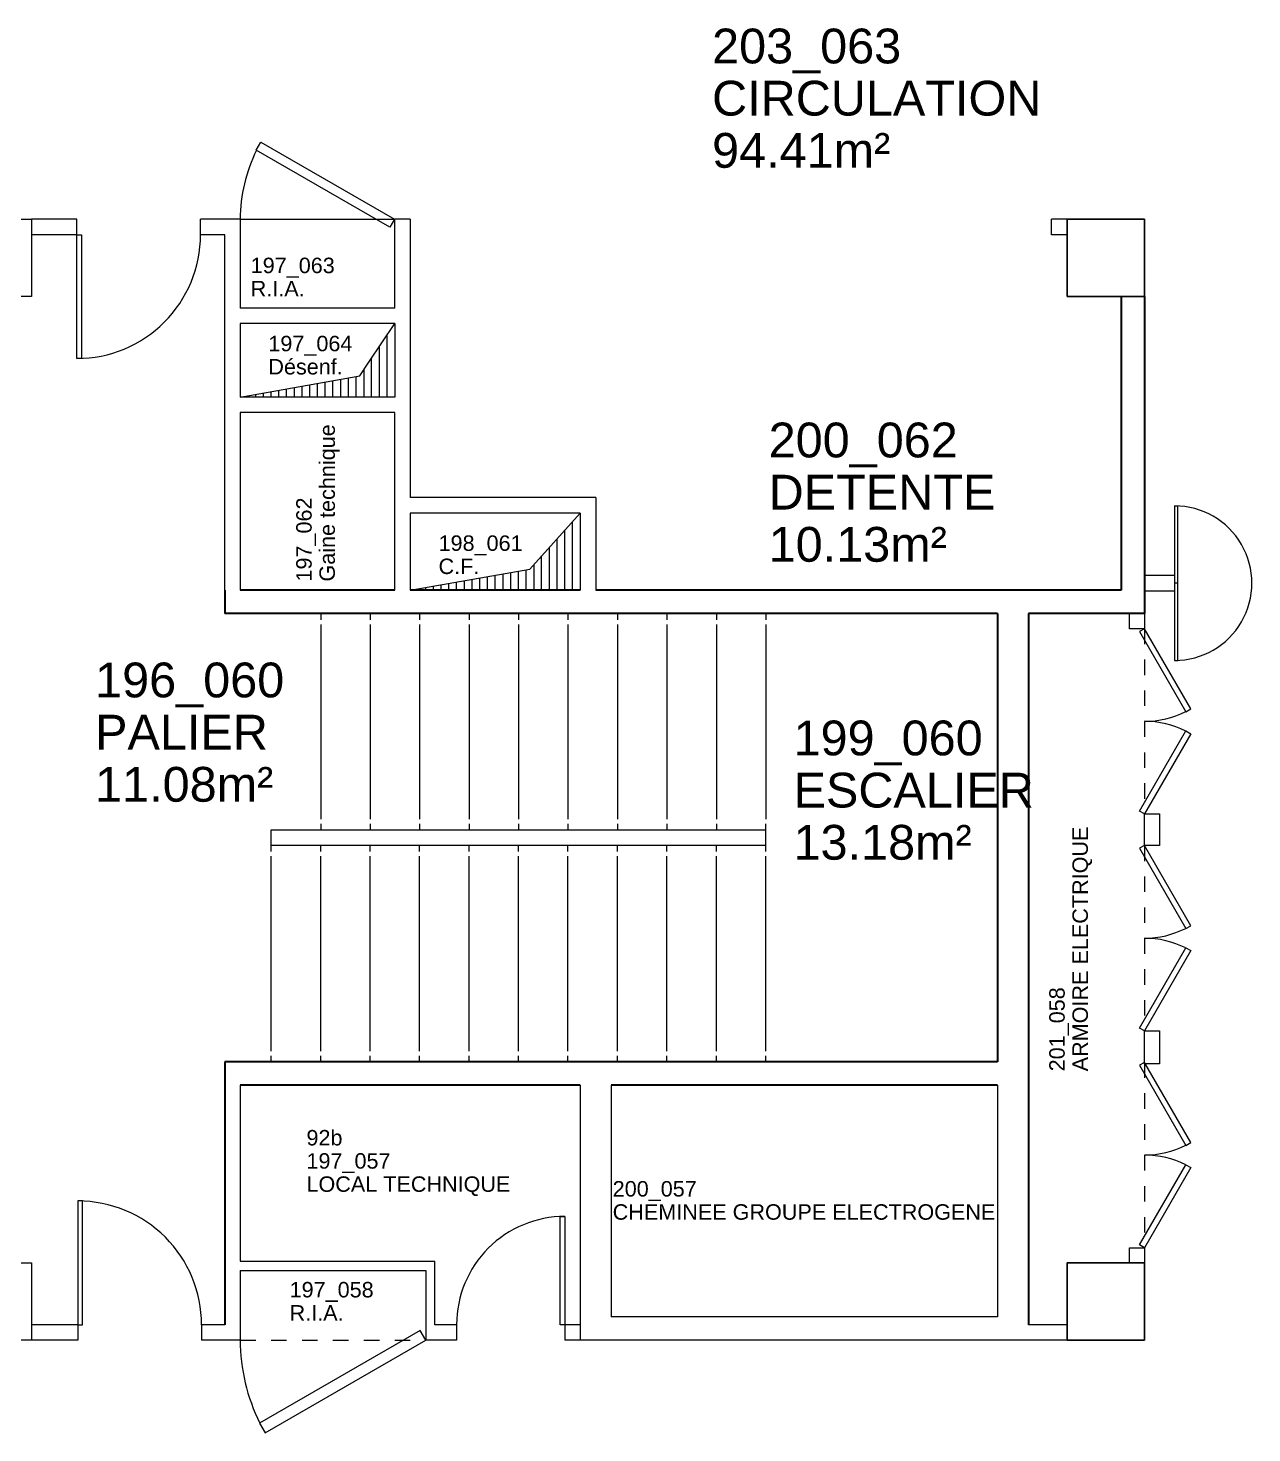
# Model space of a CAD drawing. Header units: metres. Extents: x -8 to 211, y -5 to 116.
# Drawn here: x 194.83 to 202.75, y 55.67 to 64.76 of the extents above; entities that cross this region are included whole.
import ezdxf

# ---------------------------------------------------------------- set-up
doc = ezdxf.new("R2010")
doc.units = ezdxf.units.M
doc.header["$LTSCALE"] = 0.6
doc.header["$MEASUREMENT"] = 0
doc.linetypes.add('CACHÉ', pattern=[0.25, 0.125, -0.125])
doc.linetypes.add('CONTINU', pattern=[0])
doc.layers.get('0').update_dxf_attribs({"linetype": 'CONTINUOUS'})
for name, color, linetype in [('002 poteaux', 7, 'CONTINUOUS'), ('A_Etiqu_Gaine', 8, 'CONTINUOUS'), ('A_Etiqu_Gaine_ancien', 8, 'CONTINUOUS'), ('A_Etiqu_Gaine_code', 8, 'CONTINUOUS'), ('A_Etiqu_Local', 8, 'CONTINUOUS')]:
    doc.layers.add(name, color=color, linetype=linetype)
for name, color, linetype, lineweight in [('A_Accès', 7, 'CONTINU', 20), ('A_MURS_CLOI', 7, 'CONTINU', 20), ('A_MURS_STRU', 7, 'CONTINU', 35), ('A_PORT', 8, 'CONTINUOUS', 0)]:
    doc.layers.add(name, color=color, linetype=linetype, lineweight=lineweight)
doc.styles.add('Attribut', font='arial.ttf')

# ---------------------------------------------------------------- blocks, each defined once
blk = doc.blocks.new('A_Etiqu_Local')
at = {"style": 'Attribut', "flags": 1}
for tag, p in [('CODE_HOPITAL', (-0.4463, 1.9737)), ('CODE_SITE', (-0.4463, 1.7487)), ('CODE_BATIMENT', (-0.4463, 1.5237)), ('CODE_SECTEUR', (-0.4463, 1.2987)), ('CODE_ETAGE', (-0.4463, 1.0737)), ('NOM_NORMALISE', (-0.4463, -0.843)), ('SECTEUR_ACTIVITE', (-0.4463, -1.068)), ('SOUS_SECTEUR_ACTIVITE', (-0.4463, -1.293)), ('VOLUME', (-0.4463, -1.518)), ('SERVICE', (-0.4463, -1.743)), ('CODE_UG', (-0.4463, -1.968)), ('CODE_UA', (-0.4463, -2.193)), ('CODE_POLE', (-0.4463, -2.418)), ('OCCUPANT_EXTERNE', (-0.4463, -2.643)), ('DISPONIBILITE', (-0.4463, -2.868)), ('ACCES_HANDICAPES', (-0.4463, -3.093)), ('NATURE_SOL', (-0.4463, -3.318)), ('RISQUE_LABORATOIRE', (-0.4463, -3.543)), ('AMIANTE', (-0.4463, -3.768))]:
    blk.add_attdef(tag, p, '', height=0.15, dxfattribs=at)
at = {"layer": 'A_Etiqu_Local', "style": 'Attribut'}
for tag, p in [('CODE_PIECE', (-0.4483, 0.5327)), ('NOM_USAGE', (-0.4483, 0.1952)), ('SURFACE', (-0.4483, -0.1423))]:
    blk.add_attdef(tag, p, '', height=0.225, dxfattribs=at)
blk = doc.blocks.new('A_Etiqu_Gaine')
at = {"style": 'Attribut', "flags": 1}
for tag, p in [('CODE_HOPITAL', (-0.4323, 0.8651)), ('CODE_SITE', (-0.4323, 0.7151)), ('CODE_BATIMENT', (-0.4323, 0.5651)), ('CODE_SECTEUR', (-0.4323, 0.4151)), ('CODE_ETAGE', (-0.4323, 0.2651)), ('NOM_NORMALISE', (-0.4323, -0.3349)), ('SECTEUR_ACTIVITE', (-0.4323, -0.4849)), ('SOUS_SECTEUR_ACTIVITE', (-0.4323, -0.6349)), ('SURFACE', (-0.4323, -0.7849)), ('CODE_UG', (-0.4323, -0.9349)), ('CODE_POLE', (-0.4323, -1.0849)), ('AMIANTE', (-0.4323, -1.2349))]:
    blk.add_attdef(tag, p, '', height=0.1, dxfattribs=at)
at = {"layer": 'A_Etiqu_Gaine', "style": 'Attribut'}
blk.add_attdef('NOM_USAGE', (-0.4323, -0.1849), '', height=0.1, dxfattribs=at)
at = {"layer": 'A_Etiqu_Gaine_ancien', "style": 'Attribut'}
blk.add_attdef('CODE_PIECE_ANCIEN', (-0.4323, 0.1151), '', height=0.1, dxfattribs=at)
at = {"layer": 'A_Etiqu_Gaine_code', "style": 'Attribut'}
blk.add_attdef('CODE_PIECE', (-0.4323, -0.0349), '', height=0.1, dxfattribs=at)

msp = doc.modelspace()

# ---------------------------------------------------------------- linework, layer by layer
at = {"layer": '002 poteaux', "color": 8, "linetype": 'Continuous'}
for points in [[(201.5499, 63.0209), (201.5499, 63.5209), (202.0499, 63.5209), (202.0499, 63.0209)], [(201.5499, 56.2709), (201.5499, 56.7709), (202.0499, 56.7709), (202.0499, 56.2709)]]:
    msp.add_lwpolyline(points, close=True, dxfattribs=at)
at = {"layer": 'A_Accès', "color": 8, "linetype": 'Continuous'}
for p, q in [((196.7205, 60.9709), (196.7205, 60.9309)), ((196.7205, 60.9009), (196.7205, 59.6408)), ((197.0405, 60.9709), (197.0405, 60.9309)), ((197.0405, 60.9009), (197.0405, 59.6408)), ((197.3604, 60.9709), (197.3604, 60.9309)), ((197.3604, 60.9009), (197.3604, 59.6408)), ((197.6804, 60.9709), (197.6804, 60.9309)), ((197.6804, 60.9009), (197.6804, 59.6408)), ((198.0003, 60.9709), (198.0003, 60.9309)), ((198.0003, 60.9009), (198.0003, 59.6408)), ((198.3203, 60.9709), (198.3203, 60.9309)), ((198.3203, 60.9009), (198.3203, 59.6408)), ((198.6403, 60.9709), (198.6403, 60.9309)), ((198.6403, 60.9009), (198.6403, 59.6408)), ((198.9602, 60.9709), (198.9602, 60.9309)), ((198.9602, 60.9009), (198.9602, 59.6408)), ((199.2802, 60.9709), (199.2802, 60.9309)), ((199.2802, 60.9009), (199.2802, 59.6408)), ((199.6001, 60.9709), (199.6001, 60.9309)), ((199.6001, 60.9009), (199.6001, 59.6408)), ((196.7205, 59.6108), (196.7205, 59.5708)), ((197.0405, 59.6108), (197.0405, 59.5708)), ((197.3604, 59.6108), (197.3604, 59.5708)), ((197.6804, 59.6108), (197.6804, 59.5708)), ((198.0003, 59.6108), (198.0003, 59.5708)), ((198.3203, 59.6108), (198.3203, 59.5708)), ((198.6403, 59.6108), (198.6403, 59.5708)), ((198.9602, 59.6108), (198.9602, 59.5708)), ((199.2802, 59.6108), (199.2802, 59.5708)), ((199.6001, 59.431), (199.6001, 59.6108)), ((196.4005, 59.431), (196.4005, 59.5708)), ((196.7205, 59.431), (196.7205, 59.471)), ((197.0405, 59.431), (197.0405, 59.471)), ((197.3604, 59.431), (197.3604, 59.471)), ((197.6804, 59.431), (197.6804, 59.471)), ((198.0003, 59.431), (198.0003, 59.471)), ((198.3203, 59.431), (198.3203, 59.471)), ((198.6403, 59.431), (198.6403, 59.471)), ((198.9602, 59.431), (198.9602, 59.471)), ((199.2802, 59.431), (199.2802, 59.471)), ((196.4005, 58.1409), (196.4005, 59.401)), ((196.7205, 58.1409), (196.7205, 59.401)), ((197.0405, 58.1409), (197.0405, 59.401)), ((197.3604, 58.1409), (197.3604, 59.401)), ((197.6804, 58.1409), (197.6804, 59.401)), ((198.0003, 58.1409), (198.0003, 59.401)), ((198.3203, 58.1409), (198.3203, 59.401)), ((198.6403, 58.1409), (198.6403, 59.401)), ((198.9602, 58.1409), (198.9602, 59.401)), ((199.2802, 58.1409), (199.2802, 59.401)), ((199.6001, 58.1409), (199.6001, 59.401)), ((196.4005, 58.0709), (196.4005, 58.1109)), ((196.7205, 58.0709), (196.7205, 58.1109)), ((197.0405, 58.0709), (197.0405, 58.1109)), ((197.3604, 58.0709), (197.3604, 58.1109)), ((197.6804, 58.0709), (197.6804, 58.1109)), ((198.0003, 58.0709), (198.0003, 58.1109)), ((198.3203, 58.0709), (198.3203, 58.1109)), ((198.6403, 58.0709), (198.6403, 58.1109)), ((198.9602, 58.0709), (198.9602, 58.1109)), ((199.2802, 58.0709), (199.2802, 58.1109)), ((199.6001, 58.0709), (199.6001, 58.1109))]:
    msp.add_line(p, q, dxfattribs=at)
for points in [[(196.4005, 59.5708), (199.6001, 59.5708)], [(199.6001, 59.471), (196.4005, 59.471)]]:
    msp.add_lwpolyline(points, dxfattribs=at)
at = {"layer": 'A_MURS_CLOI', "color": 8, "linetype": 'Continuous'}
for p, q in [((195.1429, 63.5209), (194.8499, 63.5209)), ((195.1429, 63.4209), (195.1429, 63.5209)), ((195.9429, 63.4209), (195.9429, 63.5209)), ((196.1999, 63.5209), (195.9429, 63.5209)), ((196.1999, 63.5209), (196.1999, 62.9459)), ((197.2999, 63.5209), (197.1999, 63.5209)), ((197.2999, 63.5209), (197.2999, 61.7209)), ((201.4494, 63.4209), (201.4494, 63.5209)), ((201.5499, 63.5209), (201.4494, 63.5209)), ((195.1429, 63.4209), (194.8499, 63.4209)), ((196.0999, 63.4209), (195.9429, 63.4209)), ((201.5499, 63.4209), (201.4494, 63.4209)), ((197.1999, 62.9459), (196.1999, 62.9459)), ((197.1999, 62.8459), (196.1999, 62.8459)), ((197.0322, 62.5957), (197.1999, 62.8459)), ((197.1999, 62.8459), (197.1999, 62.3709)), ((196.9735, 62.5082), (197.0322, 62.5957)), ((196.9999, 62.5519), (196.9999, 62.3709)), ((196.1999, 62.3709), (196.9735, 62.5082)), ((196.5499, 62.3709), (196.5499, 62.433)), ((196.5999, 62.3709), (196.5999, 62.4419)), ((196.6499, 62.3709), (196.6499, 62.4508)), ((196.6999, 62.3709), (196.6999, 62.4596)), ((196.7499, 62.3709), (196.7499, 62.4685)), ((197.1999, 62.3709), (196.1999, 62.3709)), ((196.2499, 62.3709), (196.2499, 62.3798)), ((196.2999, 62.3709), (196.2999, 62.3886)), ((196.3499, 62.3709), (196.3499, 62.3975)), ((196.3999, 62.3709), (196.3999, 62.4064)), ((196.4499, 62.3709), (196.4499, 62.4153)), ((196.4999, 62.3709), (196.4999, 62.4241)), ((197.1999, 62.2709), (196.1999, 62.2709)), ((198.4999, 61.7209), (197.2999, 61.7209)), ((198.4999, 61.7209), (198.4999, 61.1209)), ((198.3999, 61.6209), (197.2999, 61.6209)), ((198.0735, 61.2582), (198.3999, 61.6209)), ((198.3999, 61.6209), (198.3999, 61.1209)), ((197.2999, 61.1209), (198.0735, 61.2582)), ((198.0999, 61.2876), (198.0999, 61.1209)), ((197.4999, 61.1209), (197.4999, 61.1564)), ((197.5499, 61.1209), (197.5499, 61.1653)), ((197.5999, 61.1209), (197.5999, 61.1741)), ((197.6499, 61.1209), (197.6499, 61.183)), ((197.6999, 61.1209), (197.6999, 61.1919)), ((197.7499, 61.1209), (197.7499, 61.2008)), ((197.7999, 61.1209), (197.7999, 61.2096)), ((197.8499, 61.1209), (197.8499, 61.2185)), ((197.3999, 61.1209), (197.3999, 61.1386)), ((197.4499, 61.1209), (197.4499, 61.1475)), ((198.3999, 57.9209), (198.3999, 56.2709)), ((198.5999, 57.9209), (198.5999, 56.4209)), ((201.0999, 57.9209), (201.0999, 56.4209)), ((196.1999, 56.7809), (197.4599, 56.7809)), ((196.1999, 56.7209), (196.1999, 56.2709)), ((196.1999, 56.7209), (197.3999, 56.7209)), ((195.1496, 56.3709), (194.8499, 56.3709)), ((195.1496, 56.3709), (195.1496, 56.2709)), ((195.9496, 56.3709), (195.9496, 56.2709)), ((196.0999, 56.3709), (195.9496, 56.3709)), ((197.5999, 56.3709), (197.4599, 56.3709)), ((197.5999, 56.3709), (197.5999, 56.2709)), ((198.3999, 56.3709), (198.2999, 56.3709)), ((198.2999, 56.3709), (198.2999, 56.2709)), ((201.0999, 56.4209), (198.5999, 56.4209)), ((201.5498, 56.3709), (201.2999, 56.3709)), ((195.1496, 56.2709), (194.8499, 56.2709)), ((196.1999, 56.2709), (195.9496, 56.2709)), ((197.5999, 56.2709), (197.3999, 56.2709)), ((201.5498, 56.2709), (198.2999, 56.2709))]:
    msp.add_line(p, q, dxfattribs=at)
at = {"layer": 'A_MURS_CLOI', "color": 8}
for p, q in [((196.1999, 57.9209), (196.1999, 56.7809)), ((197.3999, 56.7209), (197.3999, 56.2709)), ((197.4599, 56.3709), (197.4599, 56.7809))]:
    msp.add_line(p, q, dxfattribs=at)
at = {"layer": 'A_MURS_CLOI', "color": 8, "linetype": 'Continuous'}
for points in [[(194.4978, 63.0209), (194.3499, 63.0209), (194.3499, 63.5209), (194.8499, 63.5209), (194.8499, 63.0209), (194.6978, 63.0209)], [(197.1999, 62.9459), (197.1999, 63.5209)], [(196.0999, 61.1209), (196.0999, 63.4209)], [(196.1999, 62.8459), (196.1999, 62.3709)], [(197.1499, 62.3709), (197.1499, 62.7713)], [(197.0499, 62.3709), (197.0499, 62.6222)], [(197.0999, 62.3709), (197.0999, 62.6967)], [(196.7999, 62.3709), (196.7999, 62.4774)], [(196.8499, 62.3709), (196.8499, 62.4863)], [(196.8999, 62.3709), (196.8999, 62.4951)], [(196.9499, 62.3709), (196.9499, 62.504)], [(196.1999, 62.2709), (196.1999, 61.1209)], [(197.1999, 61.1209), (197.1999, 62.2709)], [(197.2999, 61.6209), (197.2999, 61.1209)], [(198.3499, 61.1209), (198.3499, 61.5653)], [(198.2499, 61.1209), (198.2499, 61.4542)], [(198.2999, 61.1209), (198.2999, 61.5098)], [(198.1499, 61.1209), (198.1499, 61.3431)], [(198.1999, 61.1209), (198.1999, 61.3987)], [(197.9999, 61.1209), (197.9999, 61.2451)], [(198.0499, 61.1209), (198.0499, 61.254)], [(197.8999, 61.1209), (197.8999, 61.2274)], [(197.9499, 61.1209), (197.9499, 61.2363)], [(194.6978, 56.7709), (194.8499, 56.7709), (194.8499, 56.2709), (194.3499, 56.2709), (194.3499, 56.7709), (194.4978, 56.7709)]]:
    msp.add_lwpolyline(points, dxfattribs=at)
at = {"layer": 'A_MURS_STRU', "color": 8, "linetype": 'Continuous'}
for p, q in [((201.8999, 63.0209), (201.8999, 61.1209)), ((202.0499, 63.0209), (202.0499, 60.9709)), ((196.0999, 61.1209), (196.0999, 60.9709)), ((197.1999, 61.1209), (196.1999, 61.1209)), ((198.3999, 61.1209), (197.2999, 61.1209)), ((198.8084, 61.1209), (198.4999, 61.1209)), ((201.8999, 61.1209), (198.8111, 61.1209)), ((201.0999, 60.9709), (196.0999, 60.9709)), ((201.0999, 60.9709), (201.0999, 58.0709)), ((201.2999, 60.9709), (201.2999, 56.3709)), ((202.0499, 60.9709), (201.2999, 60.9709)), ((201.0999, 58.0709), (196.0999, 58.0709)), ((196.0999, 58.0709), (196.0999, 56.3709)), ((198.3999, 57.9209), (196.1999, 57.9209)), ((201.0999, 57.9209), (198.5999, 57.9209))]:
    msp.add_line(p, q, dxfattribs=at)
at = {"layer": 'A_PORT', "color": 8, "linetype": 'Continuous'}
for p, q in [((196.3037, 63.9682), (196.3337, 64.0201)), ((196.3337, 64.0201), (197.1984, 63.5209)), ((197.1685, 63.469), (196.3037, 63.9682)), ((196.1999, 63.5209), (197.1984, 63.5209)), ((197.1984, 63.5209), (197.1685, 63.469)), ((195.1429, 62.6209), (195.1429, 63.4209)), ((195.1429, 63.4209), (195.1729, 63.4209)), ((195.1729, 63.4209), (195.1729, 62.6209)), ((195.1729, 62.6209), (195.1429, 62.6209)), ((201.9524, 60.9709), (202.0499, 60.9709)), ((201.9524, 60.8729), (201.9524, 60.9709)), ((202.0499, 60.9709), (202.0499, 60.8729)), ((202.0499, 60.8729), (201.9524, 60.8729)), ((202.0499, 60.8729), (202.0187, 60.8549)), ((202.0187, 60.8549), (202.3184, 60.336)), ((202.3495, 60.3539), (202.0499, 60.8729)), ((202.3184, 60.336), (202.3495, 60.3539)), ((202.0187, 59.6924), (202.3184, 60.2113)), ((202.3495, 60.1934), (202.0499, 59.6744)), ((202.3184, 60.2113), (202.3495, 60.1934)), ((202.0499, 59.6744), (202.0187, 59.6924)), ((202.0499, 59.6744), (202.1474, 59.6744)), ((202.0499, 59.4701), (202.0499, 59.6744)), ((202.1474, 59.6744), (202.1474, 59.4701)), ((202.0499, 59.4701), (202.0187, 59.4521)), ((202.0187, 59.4521), (202.3184, 58.9332)), ((202.1474, 59.4701), (202.0499, 59.4701)), ((202.3495, 58.9512), (202.0499, 59.4701)), ((202.3184, 58.9332), (202.3495, 58.9512)), ((202.0187, 58.2896), (202.3184, 58.8086)), ((202.3184, 58.8086), (202.3495, 58.7906)), ((202.3495, 58.7906), (202.0499, 58.2716)), ((202.0499, 58.2716), (202.0187, 58.2896)), ((202.0499, 58.2716), (202.1474, 58.2716)), ((202.0499, 58.0584), (202.0499, 58.2716)), ((202.1474, 58.2716), (202.1474, 58.0584)), ((202.0499, 58.0674), (202.0187, 58.0494)), ((202.3495, 57.5484), (202.0499, 58.0674)), ((202.0187, 58.0494), (202.3184, 57.5304)), ((202.1474, 58.0584), (202.0499, 58.0584)), ((202.3184, 57.5304), (202.3495, 57.5484)), ((202.0187, 56.8868), (202.3184, 57.4058)), ((202.3495, 57.3878), (202.0499, 56.8689)), ((202.3184, 57.4058), (202.3495, 57.3878)), ((195.1796, 57.1709), (195.1496, 57.1709)), ((195.1496, 57.1709), (195.1496, 56.3709)), ((195.1796, 56.3709), (195.1796, 57.1709)), ((198.2699, 56.3709), (198.2699, 57.0709)), ((198.2699, 57.0709), (198.2999, 57.0709)), ((198.2999, 57.0709), (198.2999, 56.3709)), ((202.0499, 56.8689), (202.0187, 56.8868)), ((201.9524, 56.8689), (202.0499, 56.8689)), ((201.9524, 56.7709), (201.9524, 56.8689)), ((202.0499, 56.8689), (202.0499, 56.7709)), ((202.0499, 56.7709), (201.9524, 56.7709)), ((195.1496, 56.3709), (195.1796, 56.3709)), ((198.2999, 56.3709), (198.2699, 56.3709)), ((197.3639, 56.3332), (196.3247, 55.7332)), ((196.3607, 55.6709), (197.3999, 56.2709)), ((197.3999, 56.2709), (197.3639, 56.3332)), ((196.3247, 55.7332), (196.3607, 55.6709))]:
    msp.add_line(p, q, dxfattribs=at)
at = {"layer": 'A_PORT', "color": 8}
for p, q in [((202.2453, 61.6672), (202.2667, 61.6672)), ((202.2453, 61.6672), (202.2453, 60.6672)), ((202.2667, 60.6672), (202.2667, 61.6672)), ((202.2453, 61.216), (202.0499, 61.216)), ((202.2667, 61.1672), (202.2453, 61.1672)), ((202.2453, 61.1159), (202.0499, 61.1159)), ((202.2453, 60.6672), (202.2667, 60.6672))]:
    msp.add_line(p, q, dxfattribs=at)
at = {"layer": 'A_PORT', "color": 8, "linetype": 'CACHÉ'}
for p, q in [((202.0499, 60.8729), (202.0499, 59.6744)), ((202.0499, 59.4701), (202.0499, 58.2716)), ((202.0499, 58.0674), (202.0499, 56.8689)), ((196.1999, 56.2709), (197.3999, 56.2709))]:
    msp.add_line(p, q, dxfattribs=at)
at = {"layer": 'A_PORT', "color": 8, "linetype": 'Continuous'}
for centre, radius, start, end in [((197.1984, 63.5209), 0.9985, 153.43367, 179.99999), ((195.1429, 63.4209), 0.8, 270, 0.00002), ((202.0499, 60.8729), 0.5992, 270, 296.56632), ((202.0499, 59.6744), 0.5992, 63.43368, 89.99999), ((202.0499, 59.4701), 0.5992, 270, 296.56632), ((202.0499, 58.2716), 0.5992, 63.43368, 89.99999), ((202.0499, 58.0674), 0.5992, 270, 296.56632), ((202.0499, 56.8689), 0.5992, 63.43368, 89.99999), ((195.1496, 56.3709), 0.8, 359.99998, 90), ((198.2999, 56.3709), 0.7, 90.00001, 180.00002), ((197.3999, 56.2709), 1.2, 180.00001, 206.56633)]:
    msp.add_arc(centre, radius, start, end, dxfattribs=at)
at = {"layer": 'A_PORT', "color": 8}
msp.add_arc((202.2453, 61.1672), 0.5, 270, 90.00105, dxfattribs=at)

# ---------------------------------------------------------------- block references
at = {"layer": 'A_Etiqu_Gaine', "color": 8}
for p, values in [((196.6999, 63.2074), {'CODE_PIECE': '197_063', 'NOM_USAGE': 'R.I.A.'}), ((196.8141, 62.7021), {'CODE_PIECE': '197_064', 'NOM_USAGE': 'Désenf.'}), ((197.9152, 61.4111), {'CODE_PIECE': '198_061', 'NOM_USAGE': 'C.F.'}), ((197.0606, 57.4151), {'CODE_PIECE': '197_057', 'CODE_PIECE_ANCIEN': '92b', 'NOM_USAGE': 'LOCAL TECHNIQUE'}), ((199.0419, 57.2347), {'CODE_PIECE': '200_057', 'NOM_USAGE': 'CHEMINEE GROUPE ELECTROGENE'}), ((196.9516, 56.5822), {'CODE_PIECE': '197_058', 'NOM_USAGE': 'R.I.A.'})]:
    msp.add_blockref('A_Etiqu_Gaine', p, dxfattribs=at).add_auto_attribs(values)
at = {"layer": 'A_Etiqu_Gaine', "color": 8, "rotation": 90}
for p, values in [((196.6271, 61.6099), {'CODE_PIECE': '197_062', 'NOM_USAGE': 'Gaine technique'}), ((201.4991, 58.4419), {'CODE_PIECE': '201_058', 'NOM_USAGE': 'ARMOIRE ELECTRIQUE'})]:
    msp.add_blockref('A_Etiqu_Gaine', p, dxfattribs=at).add_auto_attribs(values)
at = {"layer": 'A_Etiqu_Local', "color": 8}
ref = msp.add_blockref('A_Etiqu_Local', (199.7008, 63.9965), dxfattribs=at)
ref.add_attrib('CODE_PIECE', '203_063', (199.2526, 64.5292), dxfattribs={"height": 0.225, "style": 'Attribut'})
ref.add_attrib('NOM_USAGE', 'CIRCULATION', (199.2526, 64.1917), dxfattribs={"height": 0.225, "style": 'Attribut'})
ref.add_attrib('SURFACE', '94.41m²', (199.2526, 63.8542), dxfattribs={"height": 0.225, "style": 'Attribut'})
ref = msp.add_blockref('A_Etiqu_Local', (200.067, 61.4481), dxfattribs=at)
ref.add_attrib('CODE_PIECE', '200_062', (199.6187, 61.9808), dxfattribs={"height": 0.225, "style": 'Attribut'})
ref.add_attrib('NOM_USAGE', 'DETENTE', (199.6187, 61.6433), dxfattribs={"height": 0.225, "style": 'Attribut'})
ref.add_attrib('SURFACE', '10.13m²', (199.6187, 61.3058), dxfattribs={"height": 0.225, "style": 'Attribut'})
ref = msp.add_blockref('A_Etiqu_Local', (195.7092, 59.8959), dxfattribs=at)
ref.add_attrib('CODE_PIECE', '196_060', (195.2609, 60.4286), dxfattribs={"height": 0.225, "style": 'Attribut'})
ref.add_attrib('NOM_USAGE', 'PALIER', (195.2609, 60.0911), dxfattribs={"height": 0.225, "style": 'Attribut'})
ref.add_attrib('SURFACE', '11.08m²', (195.2609, 59.7536), dxfattribs={"height": 0.225, "style": 'Attribut'})
ref = msp.add_blockref('A_Etiqu_Local', (200.2279, 59.5209), dxfattribs=at)
ref.add_attrib('CODE_PIECE', '199_060', (199.7797, 60.0536), dxfattribs={"height": 0.225, "style": 'Attribut'})
ref.add_attrib('NOM_USAGE', 'ESCALIER', (199.7797, 59.7161), dxfattribs={"height": 0.225, "style": 'Attribut'})
ref.add_attrib('SURFACE', '13.18m²', (199.7797, 59.3786), dxfattribs={"height": 0.225, "style": 'Attribut'})

doc.saveas('drawing.dxf')
